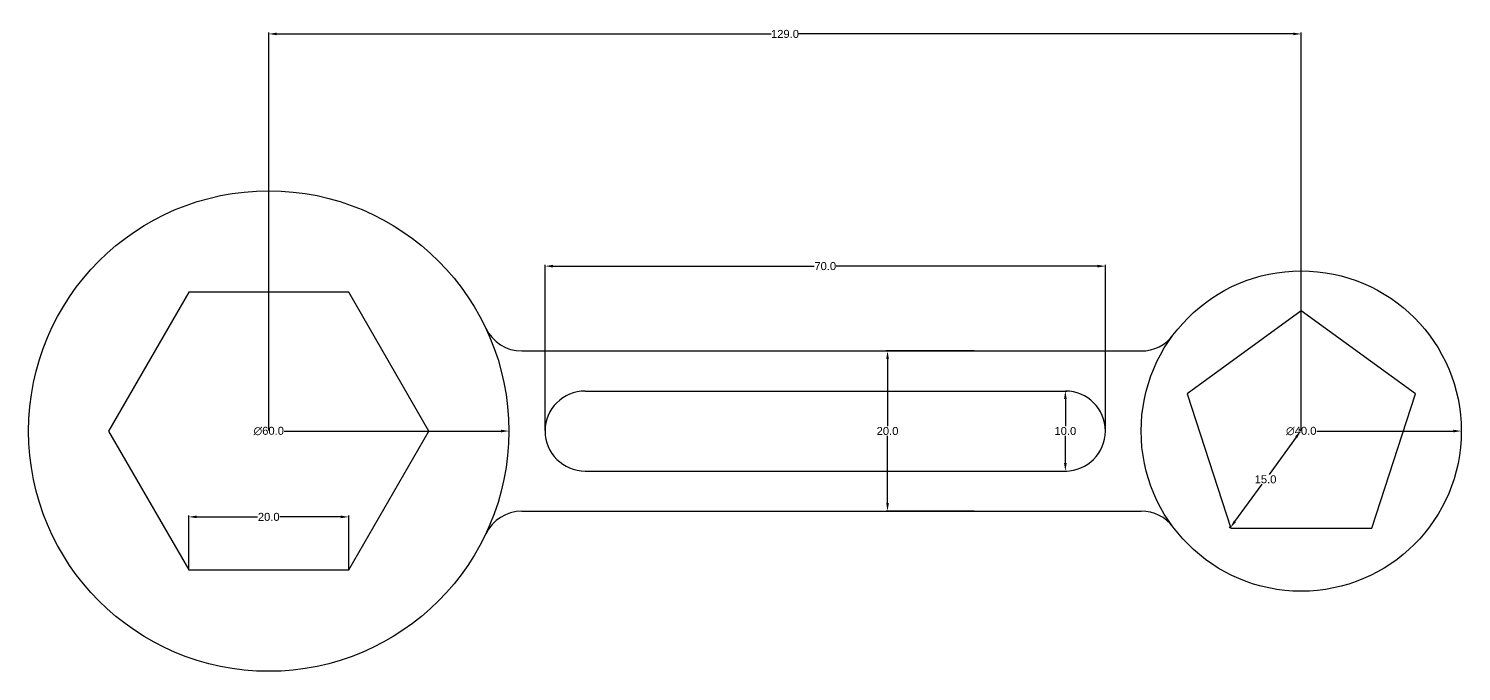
# Model space of a CAD drawing. Header units: millimetres. Extents: x 57 to 876, y -1 to 679.
# Drawn here: x 523.2 to 702.2, y -0.6 to 79.7 of the extents above; entities that cross this region are included whole.
import ezdxf

# ---------------------------------------------------------------- set-up
doc = ezdxf.new("R2010")
doc.units = ezdxf.units.MM
doc.header["$MEASUREMENT"] = 0
doc.styles.get("Standard").update_dxf_attribs({"font": 'arial.ttf'})
doc.dimstyles.get("Standard").update_dxf_attribs({"dimtxt": 1, "dimasz": 1, "dimexe": 0.18, "dimexo": 0.0625, "dimgap": 0.09, "dimtad": 0, "dimtih": 1, "dimtoh": 1, "dimdec": 1, "dimzin": 0, "dimdsep": 46, "dimtxsty": 'Standard', "dimcen": 0.09, "dimclre": 2, "dimclrt": 4, "dimadec": 1, "dimazin": 0, "dimtfac": 1, "dimtdec": 1, "dimtofl": 0, "dimtmove": 0, "dimatfit": 3, "dimfxl": 1, "dimtolj": 1, "dimtzin": 0, "dimarcsym": 0})

# ---------------------------------------------------------------- blocks, each defined once
blk = doc.blocks.new('*D91')
at = {"color": 2, "lineweight": -2, "transparency": 16777216}
for p, q in [((553.24, 29.5), (553.24, 79.2)), ((682.24, 29.5), (682.24, 79.2))]:
    blk.add_line(p, q, dxfattribs=at)
at = {"color": 0, "lineweight": -2, "transparency": 16777216}
for p, q in [((554.24, 79.02), (616.02, 79.02)), ((681.24, 79.02), (619.47, 79.02))]:
    blk.add_line(p, q, dxfattribs=at)
at = {"color": 0, "transparency": 16777216}
for points in [[(554.24, 79.19), (554.24, 78.86), (553.24, 79.02)], [(681.24, 79.19), (681.24, 78.86), (682.24, 79.02)]]:
    blk.add_solid(points, dxfattribs=at)
at = {"layer": 'Defpoints', "color": 0, "transparency": 16777216}
for p in [(682.24, 79.02), (553.24, 29.44), (682.24, 29.44)]:
    blk.add_point(p, dxfattribs=at)
at = {"color": 4, "transparency": 16777216, "insert": (617.74, 79.02), "char_height": 1, "attachment_point": 5}
blk.add_mtext('\\A1;129.0', dxfattribs=at)
blk = doc.blocks.new('*D92')
at = {"color": 2, "lineweight": -2, "transparency": 16777216}
for p, q in [((587.77, 29.5), (587.77, 50.21)), ((657.77, 29.5), (657.77, 50.21))]:
    blk.add_line(p, q, dxfattribs=at)
at = {"color": 0, "lineweight": -2, "transparency": 16777216}
for p, q in [((588.77, 50.03), (621.39, 50.03)), ((656.77, 50.03), (624.15, 50.03))]:
    blk.add_line(p, q, dxfattribs=at)
at = {"color": 0, "transparency": 16777216}
for points in [[(588.77, 50.2), (588.77, 49.86), (587.77, 50.03)], [(656.77, 50.2), (656.77, 49.86), (657.77, 50.03)]]:
    blk.add_solid(points, dxfattribs=at)
at = {"layer": 'Defpoints', "color": 0, "transparency": 16777216}
for p in [(657.77, 50.03), (587.77, 29.44), (657.77, 29.44)]:
    blk.add_point(p, dxfattribs=at)
at = {"color": 4, "transparency": 16777216, "insert": (622.77, 50.03), "char_height": 1, "attachment_point": 5}
blk.add_mtext('\\A1;70.0', dxfattribs=at)
blk = doc.blocks.new('*D93')
at = {"color": 2, "lineweight": -2, "transparency": 16777216}
for p, q in [((641.37, 39.44), (630.37, 39.44)), ((641.37, 19.44), (630.37, 19.44))]:
    blk.add_line(p, q, dxfattribs=at)
at = {"color": 0, "lineweight": -2, "transparency": 16777216}
for p, q in [((630.55, 38.44), (630.55, 30.04)), ((630.55, 20.44), (630.55, 28.84))]:
    blk.add_line(p, q, dxfattribs=at)
at = {"color": 0, "transparency": 16777216}
for points in [[(630.39, 38.44), (630.72, 38.44), (630.55, 39.44)], [(630.39, 20.44), (630.72, 20.44), (630.55, 19.44)]]:
    blk.add_solid(points, dxfattribs=at)
at = {"layer": 'Defpoints', "color": 0, "transparency": 16777216}
for p in [(641.43, 39.44), (630.55, 19.44), (641.43, 19.44)]:
    blk.add_point(p, dxfattribs=at)
at = {"color": 4, "transparency": 16777216, "insert": (630.55, 29.44), "char_height": 1, "attachment_point": 5}
blk.add_mtext('\\A1;20.0', dxfattribs=at)
blk = doc.blocks.new('*D94')
at = {"color": 2, "lineweight": -2, "transparency": 16777216}
for p, q in [((641.49, 34.44), (652.95, 34.44)), ((641.49, 24.44), (652.95, 24.44))]:
    blk.add_line(p, q, dxfattribs=at)
at = {"color": 0, "lineweight": -2, "transparency": 16777216}
for p, q in [((652.77, 33.44), (652.77, 30.04)), ((652.77, 25.44), (652.77, 28.84))]:
    blk.add_line(p, q, dxfattribs=at)
at = {"color": 0, "transparency": 16777216}
for points in [[(652.6, 33.44), (652.94, 33.44), (652.77, 34.44)], [(652.6, 25.44), (652.94, 25.44), (652.77, 24.44)]]:
    blk.add_solid(points, dxfattribs=at)
at = {"layer": 'Defpoints', "color": 0, "transparency": 16777216}
for p in [(641.43, 34.44), (641.43, 24.44), (652.77, 24.44)]:
    blk.add_point(p, dxfattribs=at)
at = {"color": 4, "transparency": 16777216, "insert": (652.77, 29.44), "char_height": 1, "attachment_point": 5}
blk.add_mtext('\\A1;10.0', dxfattribs=at)
blk = doc.blocks.new('*D96')
at = {"color": 0, "lineweight": -2, "transparency": 16777216}
blk.add_line((555.18, 29.44), (582.24, 29.44), dxfattribs=at)
at = {"color": 0, "transparency": 16777216}
blk.add_solid([(582.24, 29.61), (582.24, 29.27), (583.24, 29.44)], dxfattribs=at)
at = {"layer": 'Defpoints', "color": 0, "transparency": 16777216}
for p in [(523.24, 29.44), (583.24, 29.44)]:
    blk.add_point(p, dxfattribs=at)
at = {"color": 4, "transparency": 16777216, "insert": (553.24, 29.44), "char_height": 1, "attachment_point": 5}
blk.add_mtext('\\A1;∅60.0', dxfattribs=at)
blk = doc.blocks.new('*D97')
at = {"color": 0, "lineweight": -2, "transparency": 16777216}
blk.add_line((684.18, 29.44), (701.24, 29.44), dxfattribs=at)
at = {"color": 0, "transparency": 16777216}
blk.add_solid([(701.24, 29.61), (701.24, 29.27), (702.24, 29.44)], dxfattribs=at)
at = {"layer": 'Defpoints', "color": 0, "transparency": 16777216}
for p in [(662.24, 29.44), (702.24, 29.44)]:
    blk.add_point(p, dxfattribs=at)
at = {"color": 4, "transparency": 16777216, "insert": (682.24, 29.44), "char_height": 1, "attachment_point": 5}
blk.add_mtext('\\A1;∅40.0', dxfattribs=at)
blk = doc.blocks.new('*D98')
at = {"color": 0, "lineweight": -2, "transparency": 16777216}
for p, q in [((681.6, 28.67), (678.22, 24.01)), ((673.96, 18.15), (677.34, 22.81))]:
    blk.add_line(p, q, dxfattribs=at)
at = {"color": 2, "lineweight": -2, "transparency": 16777216}
for p, q in [((682.19, 29.48), (682.04, 29.59)), ((673.38, 17.34), (673.23, 17.45))]:
    blk.add_line(p, q, dxfattribs=at)
at = {"color": 0, "transparency": 16777216}
for points in [[(681.47, 28.77), (681.73, 28.57), (682.19, 29.48)], [(673.82, 18.25), (674.09, 18.06), (673.37, 17.35)]]:
    blk.add_solid(points, dxfattribs=at)
at = {"layer": 'Defpoints', "color": 0, "transparency": 16777216}
for p in [(682.19, 29.48), (682.24, 29.44), (673.43, 17.3)]:
    blk.add_point(p, dxfattribs=at)
at = {"color": 4, "transparency": 16777216, "insert": (677.78, 23.41), "char_height": 1, "attachment_point": 5}
blk.add_mtext('\\A1;15.0', dxfattribs=at)
blk = doc.blocks.new('*D99')
at = {"color": 2, "lineweight": -2, "transparency": 16777216}
for p, q in [((543.24, 12.18), (543.24, 18.9)), ((563.24, 12.18), (563.24, 18.9))]:
    blk.add_line(p, q, dxfattribs=at)
at = {"color": 0, "lineweight": -2, "transparency": 16777216}
for p, q in [((544.24, 18.72), (551.85, 18.72)), ((562.24, 18.72), (554.64, 18.72))]:
    blk.add_line(p, q, dxfattribs=at)
at = {"color": 0, "transparency": 16777216}
for points in [[(544.24, 18.89), (544.24, 18.56), (543.24, 18.72)], [(562.24, 18.89), (562.24, 18.56), (563.24, 18.72)]]:
    blk.add_solid(points, dxfattribs=at)
at = {"layer": 'Defpoints', "color": 0, "transparency": 16777216}
for p in [(563.24, 18.72), (543.24, 12.12), (563.24, 12.12)]:
    blk.add_point(p, dxfattribs=at)
at = {"color": 4, "transparency": 16777216, "insert": (553.24, 18.72), "char_height": 1, "attachment_point": 5}
blk.add_mtext('\\A1;20.0', dxfattribs=at)

msp = doc.modelspace()

# ---------------------------------------------------------------- linework, layer by layer
at = {"color": 7, "true_color": 0xffffff}
for p, q in [((584.87, 39.44), (662.24, 39.44)), ((592.77, 34.44), (597.27, 34.44)), ((592.77, 34.44), (603.87, 34.44)), ((592.77, 34.44), (597.27, 34.44)), ((592.77, 34.44), (595.27, 34.44)), ((592.77, 34.44), (597.92, 34.44)), ((592.77, 34.44), (652.77, 34.44)), ((592.77, 24.44), (652.77, 24.44)), ((584.87, 19.44), (662.24, 19.44))]:
    msp.add_line(p, q, dxfattribs=at)
for points in [[(543.24, 46.76), (533.24, 29.44), (543.24, 12.12), (563.24, 12.12), (573.24, 29.44), (563.24, 46.76)], [(682.24, 44.44), (667.98, 34.08), (673.43, 17.3), (691.06, 17.3), (696.51, 34.08)]]:
    msp.add_lwpolyline(points, close=True, dxfattribs=at)
for centre, radius in [((553.24, 29.44), 30), ((682.24, 29.44), 20)]:
    msp.add_circle(centre, radius, dxfattribs=at)
for centre, start, end in [((584.87, 44.44), 205.3769, 270), ((662.24, 44.44), 270, 323.1301), ((592.77, 29.44), 90, 270), ((652.77, 29.44), 270, 90), ((584.87, 14.44), 90, 154.6231), ((662.24, 14.44), 36.8699, 90)]:
    msp.add_arc(centre, 5, start, end, dxfattribs=at)

# ---------------------------------------------------------------- dimensions: what is measured, and where the dimension line sits
for base, p1, p2, picture, middle in [((682.24, 79.02), (553.24, 29.44), (682.24, 29.44), '*D91', (617.74, 79.02)), ((657.77, 50.03), (587.77, 29.44), (657.77, 29.44), '*D92', (622.77, 50.03)), ((563.24, 18.72), (543.24, 12.12), (563.24, 12.12), '*D99', (553.24, 18.72))]:
    dim = msp.add_linear_dim(base=base, p1=p1, p2=p2, dimstyle='Standard', dxfattribs=at)
    dim.commit()
    dim.dimension.update_dxf_attribs({"geometry": picture, "text_midpoint": middle})
for base, p1, p2, picture, middle in [((630.55, 19.44), (641.43, 39.44), (641.43, 19.44), '*D93', (630.55, 29.44)), ((652.77, 24.44), (641.43, 34.44), (641.43, 24.44), '*D94', (652.77, 29.44))]:
    dim = msp.add_linear_dim(base=base, p1=p1, p2=p2, angle=90, dimstyle='Standard', dxfattribs=at)
    dim.commit()
    dim.dimension.update_dxf_attribs({"geometry": picture, "text_midpoint": middle})
for p1, p2, picture, middle in [((523.24, 29.44), (583.24, 29.44), '*D96', (553.24, 29.44)), ((662.24, 29.44), (702.24, 29.44), '*D97', (682.24, 29.44))]:
    dim = msp.add_diameter_dim_2p(p1=p1, p2=p2, dimstyle='Standard', dxfattribs=at)
    dim.commit()
    dim.dimension.update_dxf_attribs({"geometry": picture, "text_midpoint": middle, "dimtype": 163})
dim = msp.add_aligned_dim(p1=(673.43, 17.3), p2=(682.24, 29.44), distance=0.07, dimstyle='Standard', dxfattribs=at)
dim.commit()
dim.dimension.update_dxf_attribs({"geometry": '*D98', "text_midpoint": (677.78, 23.41)})

doc.saveas('drawing.dxf')
